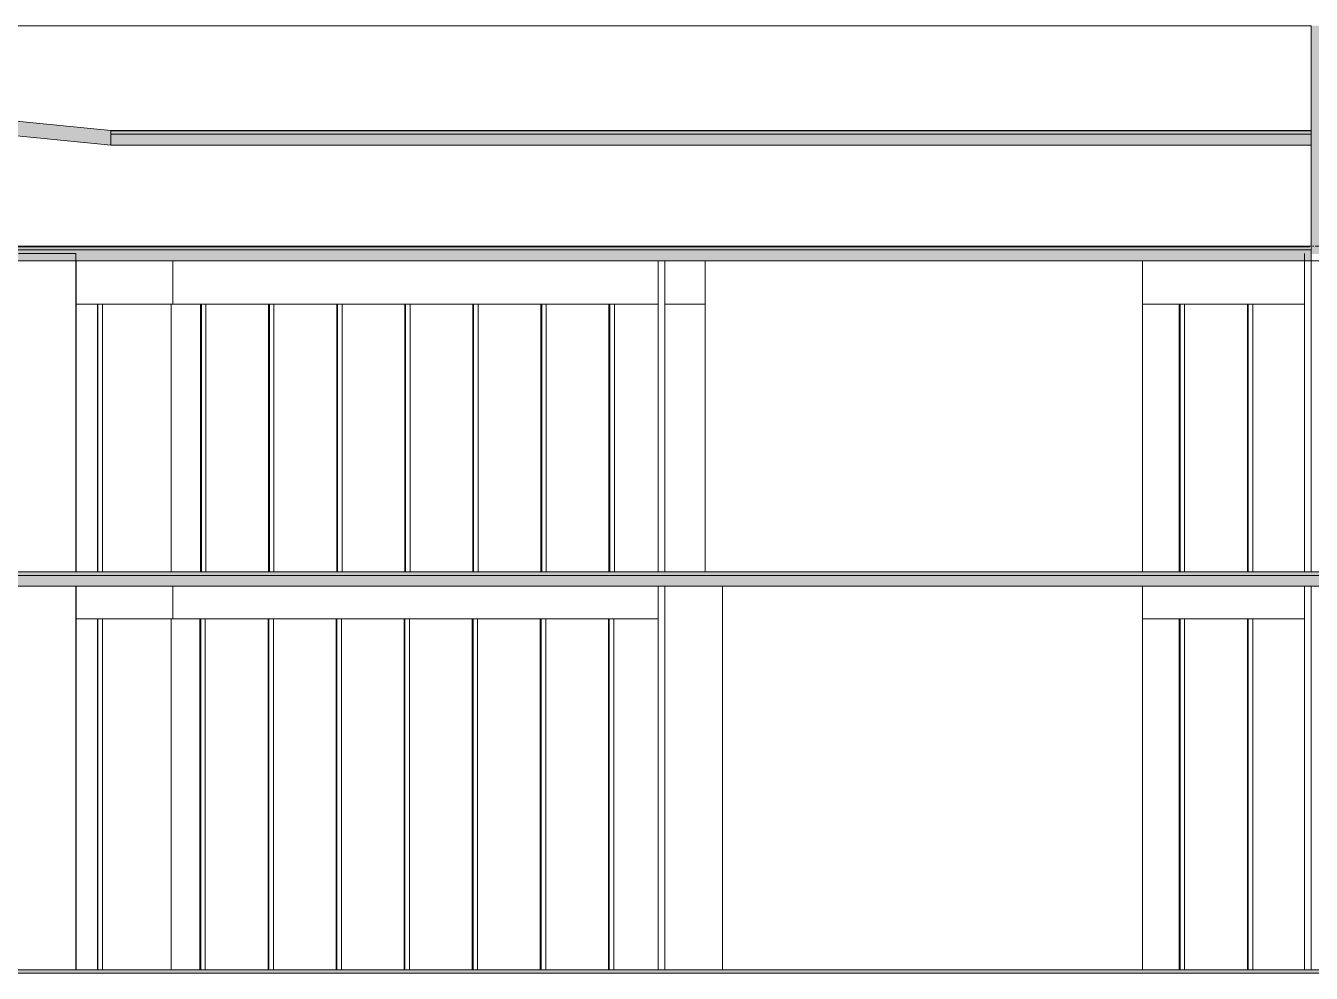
# Model space of a CAD drawing. Header units: millimetres. Extents: x -15601 to 112004, y -15912 to 94410.
# Drawn here: x 76035 to 93808, y 5450 to 18550 of the extents above; entities that cross this region are included whole.
import ezdxf

# ---------------------------------------------------------------- set-up
doc = ezdxf.new("R2010")
doc.units = ezdxf.units.MM
doc.linetypes.add('Grid Line', pattern=[4.2, 3, -0.6, 0, -0.6])
for name, color, linetype, lineweight in [('A-FLOR-MCUT', 3, 'Continuous', 9), ('A-GLAZ-CWMG', 55, 'Continuous', 5), ('KINH', 152, 'Continuous', 5), ('NET CAT', 3, 'Continuous', 5), ('NET CATConcrete', 3, 'Continuous', 5), ('NET-CAT', 3, 'Continuous', 15), ('NET-THAY', 2, 'Continuous', 9), ('TRUC', 225, 'Continuous', 5)]:
    doc.layers.add(name, color=color, linetype=linetype, lineweight=lineweight)
pattern_1 = [(0, (40760, 40400), (1625.6, 406.4), [67.056, -1152.144, 67.056, -1152.144, -6502.4]), (0, (40760, 40400), (1625.6, 406.4), [-2438.4, 67.056, -2371.344, 67.056, -1152.144, -2844.8]), (0, (40760, 40400), (1625.6, 406.4), [-6096, 67.056, -745.744, 67.056, -1964.944]), (120, (41369.6, 40603.2), (-1164.7527, 1204.611), [67.056, -1152.144, 67.056, -7654.544]), (120, (41369.6, 40603.2), (-1164.7527, 1204.611), [-1286.256, -1152.144, 67.056, -2371.344, -4064]), (120, (41369.6, 40603.2), (-1164.7527, 1204.611), [-4876.8, 67.056, -1152.144, 67.056, -2777.744]), (120, (41369.6, 40603.2), (-1164.7527, 1204.611), [-6163.056, -745.744, 67.056, -1964.944]), (240, (41572.8, 41416), (-460.8473, -1611.011), [67.056, -1152.144, 67.056, -7654.544]), (240, (41572.8, 41416), (-460.8473, -1611.011), [-1286.256, -1152.144, 67.056, -2371.344, -4064]), (240, (41572.8, 41416), (-460.8473, -1611.011), [-4876.8, 67.056, -1152.144, 67.056, -2777.744]), (240, (41572.8, 41416), (-460.8473, -1611.011), [-6163.056, -745.744, 67.056, -1964.944])]

# ---------------------------------------------------------------- blocks, each defined once
blk = doc.blocks.new('ALC1807-ASCENT PLAZA-KET CAU 2_rvt-1-B-B')
at = {"layer": 'NET CAT', "color": 4}
for p, q in [((76730, 15300), (75935, 15300)), ((76730, 15300), (76730, 11000)), ((84776, 15300), (84776, 11000)), ((84871, 15300), (84776, 15300)), ((84871, 15300), (84871, 11000)), ((85426, 15300), (84871, 15300)), ((93712, 15300), (93712, 11000)), ((93808, 15300), (93712, 15300)), ((93808, 15300), (93808, 11000)), ((94404, 15300), (93808, 15300)), ((76730, 10800), (76730, 5500)), ((84776, 10800), (84776, 5500)), ((84871, 10800), (84871, 5500)), ((85666, 10800), (85666, 5500)), ((93712, 10800), (93712, 5500)), ((93808, 10800), (93808, 5500))]:
    blk.add_line(p, q, dxfattribs=at)
blk = doc.blocks.new('System Panel - Glazed-1982839-B-B')
at = {"layer": 'KINH'}
blk.add_line((78046, 10350), (78046, 5500), dxfattribs=at)
blk = doc.blocks.new('System Panel - Glazed-V4-B-B')
at = {"layer": 'KINH'}
blk.add_line((78045, 5500), (78045, 10350), dxfattribs=at)
blk = doc.blocks.new('System Panel - Glazed-1995245-B-B')
at = {"layer": 'KINH'}
blk.add_line((78046, 14700), (78046, 11000), dxfattribs=at)
blk = doc.blocks.new('System Panel - Glazed-V7-B-B')
at = {"layer": 'KINH'}
blk.add_line((78044, 11000), (78044, 14700), dxfattribs=at)
blk = doc.blocks.new('Rectangular Mullion - Rectangular Mullion-V65-B-B')
at = {"layer": 'A-GLAZ-CWMG'}
for p, q in [((92924, 14700), (92924, 11000)), ((92935, 14700), (92935, 11000)), ((92998, 14700), (92998, 11000))]:
    blk.add_line(p, q, dxfattribs=at)
blk = doc.blocks.new('Rectangular Mullion - Rectangular Mullion-V66-B-B')
at = {"layer": 'A-GLAZ-CWMG'}
for p, q in [((77027, 14700), (77027, 11000)), ((77031, 14700), (77031, 11000)), ((77098, 14700), (77098, 11000))]:
    blk.add_line(p, q, dxfattribs=at)
blk = doc.blocks.new('Rectangular Mullion - Rectangular Mullion-V96-B-B')
at = {"layer": 'A-GLAZ-CWMG'}
for p, q in [((92924, 10350), (92924, 5500)), ((92935, 10350), (92935, 5500)), ((92998, 10350), (92998, 5500))]:
    blk.add_line(p, q, dxfattribs=at)
blk = doc.blocks.new('Rectangular Mullion - Rectangular Mullion-V97-B-B')
at = {"layer": 'A-GLAZ-CWMG'}
for p, q in [((77028, 10350), (77028, 5500)), ((77032, 10350), (77032, 5500)), ((77098, 10350), (77098, 5500))]:
    blk.add_line(p, q, dxfattribs=at)

msp = doc.modelspace()

# ---------------------------------------------------------------- hatches: boundary and pattern name
at = {"layer": 'NET CAT'}
for points in [[(93807, 17095), (93807, 17100), (77213.1, 17100), (77213.1, 17095), (92829.2, 17095)], [(81842.1, 17050), (93807, 17050), (93807, 17095), (77213.1, 17095), (77213.1, 17050), (78179.7, 17050)], [(93787.2, 15495), (93787.2, 15500), (59261.8, 15500), (59261.8, 15495), (92829.2, 15495)], [(81842.1, 15450), (93787.2, 15450), (93787.2, 15495), (59261.8, 15495), (59261.8, 15450), (78179.7, 15450)]]:
    msp.add_hatch(color=7, dxfattribs=at).paths.add_polyline_path(points)
msp.add_hatch(color=7, dxfattribs=at).paths.add_polyline_path([(61698.9, 10800), (95821.7, 10800), (95821.7, 10950), (32934.3, 10950), (32934.3, 10800), (61241.1, 10800)], flags=0)
at = {"layer": 'NET-THAY', "lineweight": 5}
for points in [[(93807, 15394), (94109.1, 15394), (94109.1, 18550), (93807, 18550), (93807, 17285.5)], [(93807.4, 15300), (93807.4, 15450), (59261.8, 15450), (59261.8, 15300), (92829.2, 15300)]]:
    msp.add_hatch(color=7, dxfattribs=at).paths.add_polyline_path(points)
at = {"layer": 'NET-THAY'}
h = msp.add_hatch(color=7, dxfattribs=at)
h.paths.add_polyline_path([(77213.1, 17050), (77213.1, 16900)], flags=17)
edge = h.paths.add_edge_path()
edge.add_line((69131.8, 17900), (77213.1, 17100))
edge.add_line((69131.8, 17700), (77213.1, 16900))
edge.add_line((69131.8, 17700), (68829.7, 17700))
edge.add_line((69131.5, 17696.5), (69131.8, 17900))
edge.add_line((77213.1, 17100), (77213.1, 17050))
msp.add_hatch(color=7, dxfattribs=at).paths.add_polyline_path([(69131.8, 17900), (69131.8, 17700), (77213.1, 16900), (77213.1, 17100)])
at = {"layer": 'NET-THAY', "lineweight": 5}
msp.add_hatch(color=7, dxfattribs=at).paths.add_polyline_path([(93807.4, 16900), (93807.4, 17050), (77213.1, 17050), (77213.1, 16900), (92829.2, 16900)], flags=0)
at = {"layer": 'NET-THAY'}
h = msp.add_hatch(dxfattribs=at)
h.set_pattern_fill('FP_1', color=250, style=0, pattern_type=2)
h.set_pattern_definition(pattern_1)
h.paths.add_polyline_path([(61012.2, 10950), (95820.5, 10950), (95820.5, 11000), (32934.3, 11000), (32934.3, 10950), (60783.3, 10950)], flags=0)
h = msp.add_hatch(dxfattribs=at)
h.set_pattern_fill('FP_1', color=250, style=0, pattern_type=2)
h.set_pattern_definition(pattern_1)
h.paths.add_polyline_path([(32934.3, 5450), (95821.7, 5450), (95821.7, 5500), (32934.3, 5500)], flags=0)

# ---------------------------------------------------------------- linework, layer by layer
at = {"layer": 'A-FLOR-MCUT'}
for p, q in [((93807, 17095), (77213.1, 17095)), ((93787.2, 15495), (59261.8, 15495))]:
    msp.add_line(p, q, dxfattribs=at)
for points in [[(69131.8, 17900), (77213.1, 17100)], [(69131.8, 17700), (77213.1, 16900)]]:
    msp.add_lwpolyline(points, dxfattribs=at)
at = {"layer": 'NET CAT'}
for p, q in [((76729.7, 15400), (75935.3, 15400)), ((76729.7, 15400), (76729.7, 11000)), ((84776.3, 11000), (84776.3, 15300)), ((84871.5, 15300), (84776.3, 15300)), ((84871.5, 11000), (84871.5, 15300)), ((85426.3, 15300), (84871.5, 15300)), ((93712.4, 11000), (93712.4, 15400)), ((93807.6, 11000), (93807.6, 15400)), ((85428.7, 14700), (84871.5, 14700)), ((76729.7, 10800), (76729.7, 5500)), ((84776.3, 5500), (84776.3, 10800)), ((84871.5, 5500), (84871.5, 10800)), ((85665.8, 10800), (85665.8, 5500)), ((93712.4, 5500), (93712.4, 10800)), ((93807.6, 5500), (93807.6, 10800))]:
    msp.add_line(p, q, dxfattribs=at)
at = {"layer": 'NET CATConcrete'}
for p, q in [((76729.7, 15300), (78068, 15300)), ((78068, 15300), (84776.3, 15300)), ((78068, 15300), (78068, 14700)), ((78068, 14700), (78068, 15300)), ((91475.6, 15300), (93712.4, 15300)), ((78068, 14700), (76729.7, 14700)), ((84776.3, 14700), (78068, 14700)), ((93712.4, 14700), (91475.6, 14700)), ((78068, 10800), (78068, 10350)), ((78068, 10350), (78068, 10800)), ((78068, 10350), (76729.7, 10350)), ((84776.3, 10350), (78068, 10350)), ((93712.4, 10350), (91474.3, 10350))]:
    msp.add_line(p, q, dxfattribs=at)
at = {"layer": 'NET-CAT'}
for p, q in [((93807, 15300), (93807, 18550)), ((77213.1, 17100), (77213.1, 17050)), ((77213.1, 17100), (93807, 17100)), ((93807.4, 17050), (77213.1, 17050)), ((77213.1, 16900), (77213.1, 17050)), ((77213.1, 17050), (77213.1, 16900)), ((93807, 17050), (77213.1, 17050)), ((77213.1, 16900), (93807.4, 16900)), ((93807, 16250), (93807, 16300)), ((93807.4, 15300), (93807.4, 16250)), ((59261.8, 15500), (93787.2, 15500)), ((93807.4, 15450), (59261.8, 15450)), ((93787.2, 15450), (59261.8, 15450)), ((59261.8, 15300), (94109.1, 15300)), ((95820.5, 11000), (26040.5, 11000)), ((95820.5, 10950), (26040.5, 10950)), ((95821.7, 10950), (26050.5, 10950)), ((95519.5, 10800), (26050.5, 10800)), ((95821.7, 5500), (26050.5, 5500)), ((95821.7, 5450), (26050.5, 5450))]:
    msp.add_line(p, q, dxfattribs=at)
at = {"layer": 'NET-THAY'}
for p, q in [((93807, 18550), (69131.8, 18550)), ((85428.7, 11000), (85426.3, 15300)), ((91475.6, 15300), (91475.6, 11000)), ((85665.8, 10800), (85665.8, 5500)), ((91474.3, 10800), (91474.3, 5500))]:
    msp.add_line(p, q, dxfattribs=at)
at = {"layer": 'TRUC', "linetype": 'Grid Line', "ltscale": 50}
for p, q in [((-15600.6, 15500), (108517.8, 15500)), ((-15600.6, 11000), (108517.8, 11000)), ((-15600.6, 5500), (108517.8, 5500))]:
    msp.add_line(p, q, dxfattribs=at)

# ---------------------------------------------------------------- block references
at = {"lineweight": 5}
msp.add_blockref('ALC1807-ASCENT PLAZA-KET CAU 2_rvt-1-B-B', (0, 0), dxfattribs=at)
at = {"layer": 'A-GLAZ-CWMG'}
for name, p in [('Rectangular Mullion - Rectangular Mullion-V66-B-B', (0, 0)), ('Rectangular Mullion - Rectangular Mullion-V65-B-B', (-14472.2, 0)), ('Rectangular Mullion - Rectangular Mullion-V65-B-B', (-13531.1, 0)), ('Rectangular Mullion - Rectangular Mullion-V65-B-B', (-12590, 0)), ('Rectangular Mullion - Rectangular Mullion-V65-B-B', (-11648.9, 0)), ('Rectangular Mullion - Rectangular Mullion-V65-B-B', (-10707.8, 0)), ('Rectangular Mullion - Rectangular Mullion-V65-B-B', (-9766.6, 0)), ('Rectangular Mullion - Rectangular Mullion-V65-B-B', (-8825.5, 0)), ('Rectangular Mullion - Rectangular Mullion-V65-B-B', (-941.1, 0)), ('Rectangular Mullion - Rectangular Mullion-V65-B-B', (0, 0)), ('Rectangular Mullion - Rectangular Mullion-V97-B-B', (0, 0)), ('Rectangular Mullion - Rectangular Mullion-V96-B-B', (-14480.4, 0)), ('Rectangular Mullion - Rectangular Mullion-V96-B-B', (-13539.3, 0)), ('Rectangular Mullion - Rectangular Mullion-V96-B-B', (-12598.2, 0)), ('Rectangular Mullion - Rectangular Mullion-V96-B-B', (-11657.1, 0)), ('Rectangular Mullion - Rectangular Mullion-V96-B-B', (-10716, 0)), ('Rectangular Mullion - Rectangular Mullion-V96-B-B', (-9774.9, 0)), ('Rectangular Mullion - Rectangular Mullion-V96-B-B', (-8833.8, 0)), ('Rectangular Mullion - Rectangular Mullion-V96-B-B', (-941.1, 0)), ('Rectangular Mullion - Rectangular Mullion-V96-B-B', (0, 0))]:
    msp.add_blockref(name, p, dxfattribs=at)
at = {"layer": 'KINH'}
for name in ['System Panel - Glazed-V7-B-B', 'System Panel - Glazed-1995245-B-B', 'System Panel - Glazed-V4-B-B', 'System Panel - Glazed-1982839-B-B']:
    msp.add_blockref(name, (0, 0), dxfattribs=at)

doc.saveas('drawing.dxf')
